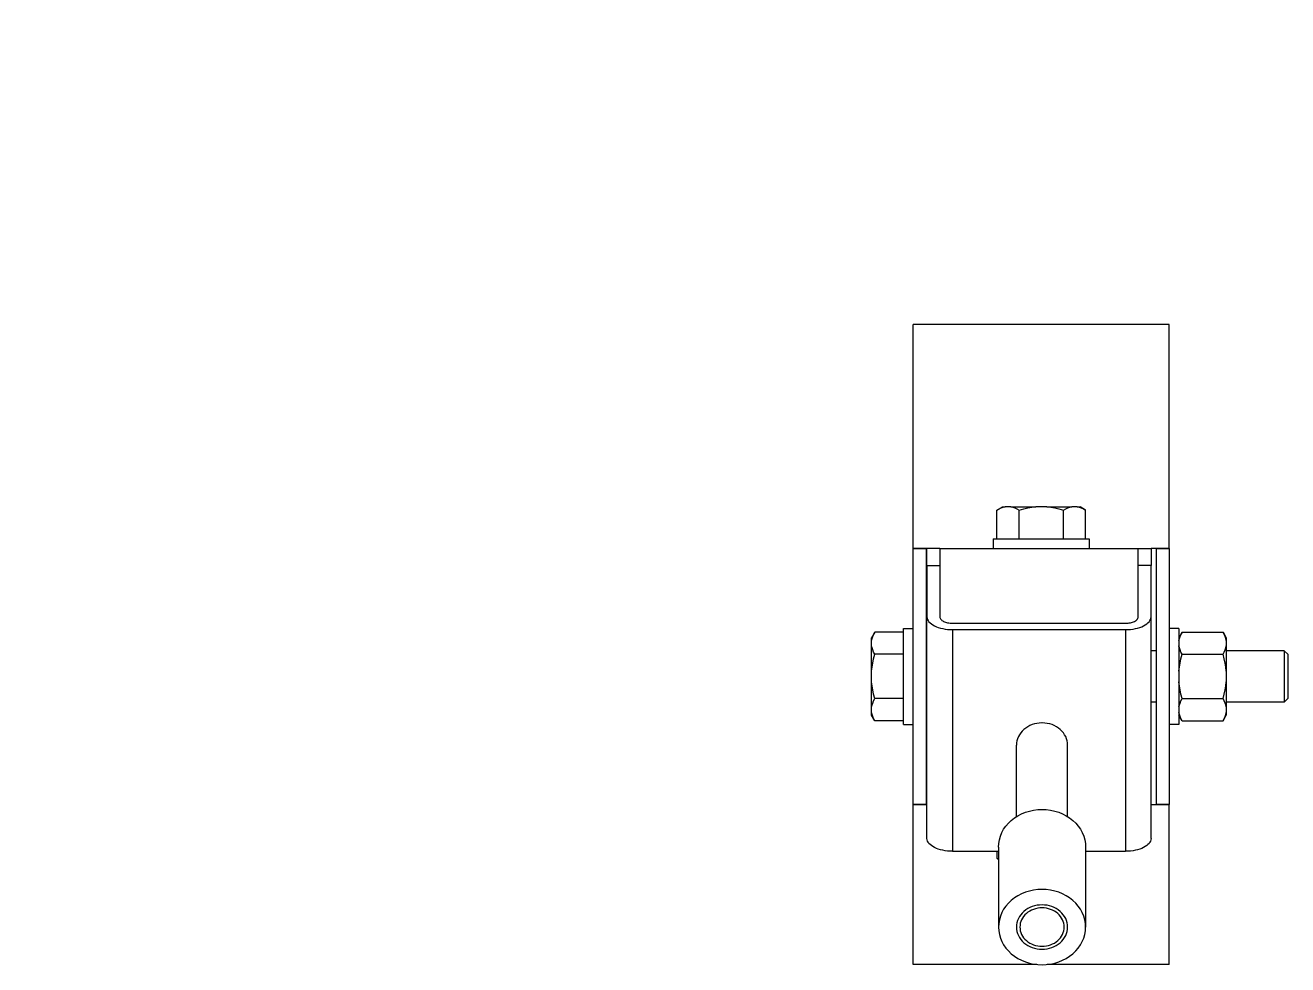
# Model space of a CAD drawing. Extents: x 0 to 1237, y -115 to 533.
# Drawn here: x 394.4 to 788.9, y -115.4 to 178.2 of the extents above; entities that cross this region are included whole.
import ezdxf

# ---------------------------------------------------------------- set-up
doc = ezdxf.new("R2010")
doc.units = 0
doc.layers.get('0').update_dxf_attribs({"linetype": 'CONTINUOUS'})
doc.layers.add('DIMENSION', color=7, linetype='CONTINUOUS')
doc.styles.add('VCDSTYLE14', font='DejaVu Sans Mono')
doc.dimstyles.get("Standard").update_dxf_attribs({"dimtxt": 2.5, "dimasz": 2.5, "dimexe": 1.25, "dimexo": 0.625, "dimtad": 1, "dimcen": 2.5, "dimazin": 3, "dimtfac": 1, "dimtmove": 0, "dimatfit": 3})

# ---------------------------------------------------------------- blocks, each defined once
blk = doc.blocks.new('*D0')
at = {"layer": 'DIMENSION'}
for p, q in [((632.208625, 525.266976), (626.708625, 494.016976)), ((671.855547, 525.266976), (631.208625, 525.266976)), ((632.208625, 322.744238), (632.208625, 525.266976)), ((637.708625, 494.016976), (632.208625, 525.266976)), ((626.708625, 353.994238), (632.208625, 322.744238)), ((632.208625, 322.744238), (637.708625, 353.994238)), ((658.855547, 322.744238), (631.208625, 322.744238))]:
    blk.add_line(p, q, dxfattribs=at)
at = {"layer": 'DIMENSION', "style": 'VCDSTYLE14'}
blk.add_text('202.5', height=20, rotation=90, dxfattribs=at).set_placement((631.208625, 383.694206))

msp = doc.modelspace()

# ---------------------------------------------------------------- linework, layer by layer
at = {"color": 1}
for p, q in [((751.855547, 84.646325), (671.855547, 84.646325)), ((671.855547, 14.646325), (671.855547, 84.646325)), ((751.855547, 14.646325), (751.855547, 84.646325)), ((697.999292, 26.643897), (699.735549, 27.646325)), ((699.735549, 27.646325), (700.612602, 27.646325)), ((699.984835, 27.508372), (700.571308, 27.639472)), ((700.571308, 27.639472), (700.612602, 27.646325)), ((702.313883, 27.646325), (700.612603, 27.646325)), ((702.313882, 27.646325), (710.154256, 27.646325)), ((702.313882, 27.646325), (702.355172, 27.639472)), ((702.355172, 27.639472), (702.941565, 27.508373)), ((708.898806, 27.508371), (710.071673, 27.639471)), ((710.071673, 27.639471), (710.154256, 27.646325)), ((713.556838, 27.646325), (710.154257, 27.646325)), ((713.556838, 27.646325), (721.397213, 27.646325)), ((713.556838, 27.646325), (713.639423, 27.639471)), ((713.639423, 27.639471), (714.812287, 27.508371)), ((720.769529, 27.508373), (721.355923, 27.639472)), ((721.355923, 27.639472), (721.397213, 27.646325)), ((723.098492, 27.646325), (721.397212, 27.646325)), ((723.098493, 27.646325), (723.975546, 27.646325)), ((723.098493, 27.646325), (723.139787, 27.639472)), ((723.139787, 27.639472), (723.726259, 27.508373)), ((725.711803, 26.643897), (723.975546, 27.646325)), ((697.999141, 17.646325), (697.999141, 26.643897)), ((697.999292, 26.643897), (698.714447, 27.023145)), ((698.714447, 27.023145), (699.370547, 27.306289)), ((699.370547, 27.306289), (699.984835, 27.508372)), ((702.941565, 27.508373), (703.555909, 27.306289)), ((703.555909, 27.306289), (704.211995, 27.023146)), ((704.211995, 27.023146), (704.92742, 26.643897)), ((704.927344, 17.646325), (704.927344, 26.643897)), ((704.92742, 26.643897), (706.35799, 27.023143)), ((706.35799, 27.023143), (707.670175, 27.306287)), ((707.670175, 27.306287), (708.898806, 27.508371)), ((714.812287, 27.508371), (716.04092, 27.306287)), ((716.04092, 27.306287), (717.353105, 27.023143)), ((717.353105, 27.023143), (718.783675, 26.643897)), ((718.783675, 26.643897), (719.4991, 27.023146)), ((718.783751, 17.646325), (718.783751, 26.643897)), ((719.4991, 27.023146), (720.155186, 27.306289)), ((720.155186, 27.306289), (720.769529, 27.508373)), ((723.726259, 27.508373), (724.340548, 27.306289)), ((724.340548, 27.306289), (724.996648, 27.023145)), ((724.996648, 27.023145), (725.711803, 26.643897)), ((725.711954, 17.646325), (725.711954, 26.643897)), ((696.855547, 17.646325), (696.855547, 14.646325)), ((696.855547, 17.646325), (696.855547, 14.646325)), ((696.855547, 17.646325), (726.855547, 17.646325)), ((726.855547, 17.646325), (726.855547, 14.646325)), ((726.855547, 17.646325), (726.855547, 14.646325)), ((675.855547, 14.646325), (671.855547, 14.646325)), ((671.855547, -25.353675), (671.855547, 14.646325)), ((671.855547, 14.646325), (675.855547, 14.646325)), ((676.150215, 14.646325), (675.855547, 14.646325)), ((675.855547, 14.646325), (675.855547, -25.353675)), ((680.150215, 14.646325), (676.150215, 14.646325)), ((676.150215, 9.287341), (676.150215, 14.646325)), ((680.150215, 14.646325), (680.150215, 9.287341)), ((680.150215, 14.646325), (742.150215, 14.646325)), ((742.150215, 14.646325), (746.150215, 14.646325)), ((742.150215, 9.287341), (742.150215, 14.646325)), ((746.150215, 14.646325), (746.150215, 9.287341)), ((747.855547, 14.646325), (746.150215, 14.646325)), ((747.855547, 14.646325), (751.855547, 14.646325)), ((747.855547, -25.353675), (747.855547, 14.646325)), ((751.855547, 14.646325), (747.855547, 14.646325)), ((751.855547, 14.646325), (751.855547, -25.353675)), ((676.150215, 9.287341), (676.150215, -6.712659)), ((676.150215, 9.287341), (680.150215, 9.287341)), ((680.150215, 9.287341), (680.150215, -6.712659)), ((742.150215, -6.712659), (742.150215, 9.287341)), ((746.150215, 9.287341), (742.150215, 9.287341)), ((746.150215, -6.712659), (746.150215, 9.287341)), ((676.150215, -6.712659), (676.15059, -6.751416)), ((676.15059, -76.033448), (676.15059, -6.751416)), ((676.15059, -6.751416), (676.195667, -7.138442)), ((676.195667, -7.138442), (676.315507, -7.52157)), ((676.315507, -7.52157), (676.508914, -7.896987)), ((680.150215, -6.712659), (680.150403, -6.732044)), ((680.150403, -6.732044), (680.172952, -6.925602)), ((680.172952, -6.925602), (680.232837, -7.117058)), ((680.232837, -7.117058), (680.329567, -7.304827)), ((680.329567, -7.304827), (680.462202, -7.487024)), ((680.462202, -7.487024), (680.629392, -7.661844)), ((680.629392, -7.661844), (680.829762, -7.827849)), ((680.829762, -7.827849), (681.06119, -7.983282)), ((741.23924, -7.983282), (741.470667, -7.827849)), ((741.470667, -7.827849), (741.671038, -7.661844)), ((741.671038, -7.661844), (741.838228, -7.487024)), ((741.838228, -7.487024), (741.970863, -7.304827)), ((741.970863, -7.304827), (742.067592, -7.117058)), ((742.067592, -7.117058), (742.127478, -6.925602)), ((742.127478, -6.925602), (742.150027, -6.732044)), ((742.150027, -6.732044), (742.150215, -6.712659)), ((745.791515, -7.896987), (745.984923, -7.52157)), ((745.984923, -7.52157), (746.104763, -7.138442)), ((746.104763, -7.138442), (746.149839, -6.751416)), ((746.149839, -6.751416), (746.150215, -6.712659)), ((746.149839, -76.033448), (746.149839, -6.751416)), ((659.857975, -11.49742), (658.855547, -13.233677)), ((659.478727, -12.212575), (659.857975, -11.49742)), ((668.855547, -11.497269), (659.857975, -11.497269)), ((668.855547, -10.353675), (671.855547, -10.353675)), ((668.855547, -10.353675), (671.855547, -10.353675)), ((668.855547, -40.353675), (668.855547, -10.353675)), ((676.508914, -7.896987), (676.774097, -8.261279)), ((676.774097, -8.261279), (677.108568, -8.611028)), ((677.108568, -8.611028), (677.509313, -8.943042)), ((677.509313, -8.943042), (677.972322, -9.254)), ((677.972322, -9.254), (678.493361, -9.541086)), ((678.493361, -9.541086), (679.067534, -9.801606)), ((679.067534, -9.801606), (679.689449, -10.03311)), ((679.689449, -10.03311), (680.353477, -10.233482)), ((680.353477, -10.233482), (681.052976, -10.400718)), ((681.052976, -10.400718), (681.78156, -10.53331)), ((681.06119, -7.983282), (681.321788, -8.126873)), ((681.321788, -8.126873), (681.60897, -8.257172)), ((681.60897, -8.257172), (681.919835, -8.372886)), ((681.78156, -10.53331), (682.532393, -10.630013)), ((681.919835, -8.372886), (682.251846, -8.473071)), ((682.251846, -8.473071), (682.601486, -8.556666)), ((682.532393, -10.630013), (683.298649, -10.689933)), ((682.601486, -8.556666), (682.96588, -8.622983)), ((682.96588, -8.622983), (683.341417, -8.671348)), ((683.298649, -10.689933), (684.072701, -10.712472)), ((683.341417, -8.671348), (683.724329, -8.701291)), ((683.724329, -8.701291), (684.111446, -8.712565)), ((684.072701, -10.712472), (684.150215, -10.712659)), ((684.111446, -8.712565), (684.150215, -8.712659)), ((684.150215, -8.712659), (738.150215, -8.712659)), ((684.150215, -10.712659), (684.150215, -79.994692)), ((684.150215, -10.712659), (738.150215, -10.712659)), ((738.150215, -8.712659), (738.188984, -8.712565)), ((738.150215, -10.712659), (738.227728, -10.712472)), ((738.150215, -10.712659), (738.150215, -79.994692)), ((738.188984, -8.712565), (738.576101, -8.701291)), ((738.227728, -10.712472), (739.001781, -10.689933)), ((738.576101, -8.701291), (738.959012, -8.671348)), ((738.959012, -8.671348), (739.33455, -8.622983)), ((739.001781, -10.689933), (739.768037, -10.630013)), ((739.33455, -8.622983), (739.698944, -8.556666)), ((739.698944, -8.556666), (740.048584, -8.473071)), ((739.768037, -10.630013), (740.51887, -10.53331)), ((740.048584, -8.473071), (740.380595, -8.372886)), ((740.380595, -8.372886), (740.69146, -8.257172)), ((740.51887, -10.53331), (741.247453, -10.400718)), ((740.69146, -8.257172), (740.978642, -8.126873)), ((740.978642, -8.126873), (741.23924, -7.983282)), ((741.247453, -10.400718), (741.946952, -10.233482)), ((741.946952, -10.233482), (742.61098, -10.03311)), ((742.61098, -10.03311), (743.232896, -9.801606)), ((743.232896, -9.801606), (743.807069, -9.541086)), ((743.807069, -9.541086), (744.328107, -9.254)), ((744.328107, -9.254), (744.791116, -8.943042)), ((744.791116, -8.943042), (745.191861, -8.611028)), ((745.191861, -8.611028), (745.526333, -8.261279)), ((745.526333, -8.261279), (745.791515, -7.896987)), ((754.855547, -10.353675), (751.855547, -10.353675)), ((754.855547, -10.353675), (751.855547, -10.353675)), ((754.855547, -10.353675), (754.855547, -40.353675)), ((755.857975, -11.497269), (754.855547, -13.233675)), ((755.478728, -12.212592), (755.857975, -11.497269)), ((755.857975, -11.497269), (768.65312, -11.497269)), ((768.65312, -11.497269), (769.655547, -13.233675)), ((769.032367, -12.212592), (768.65312, -11.497269)), ((658.855547, -14.11073), (658.855547, -13.233677)), ((658.855547, -14.11073), (658.8624, -14.069436)), ((658.855547, -15.812011), (658.855547, -14.110731)), ((658.8624, -14.069436), (658.993499, -13.482964)), ((658.993499, -13.482964), (659.195583, -12.868675)), ((659.195583, -12.868675), (659.478727, -12.212575)), ((754.855547, -14.110726), (754.862401, -14.069443)), ((754.862401, -14.069443), (754.9935, -13.482992)), ((754.9935, -13.482992), (755.195584, -12.868685)), ((755.195584, -12.868685), (755.478728, -12.212592)), ((769.315511, -12.868685), (769.032367, -12.212592)), ((769.517595, -13.482992), (769.315511, -12.868685)), ((769.648694, -14.069443), (769.517595, -13.482992)), ((769.655547, -14.110726), (769.648694, -14.069443)), ((769.655547, -13.233675), (769.655547, -14.110725)), ((769.655547, -14.110726), (769.655547, -15.812015)), ((658.8624, -15.8533), (658.855547, -15.81201)), ((658.855547, -23.652385), (658.855547, -15.81201)), ((658.993499, -16.439694), (658.8624, -15.8533)), ((659.195583, -17.054037), (658.993499, -16.439694)), ((659.478726, -17.710123), (659.195583, -17.054037)), ((659.857975, -18.425548), (659.478726, -17.710123)), ((659.478729, -19.856118), (659.857975, -18.425548)), ((668.855547, -18.425472), (659.857975, -18.425472)), ((676.15059, -17.353675), (675.855547, -17.353675)), ((747.855547, -17.353675), (746.149839, -17.353675)), ((754.862401, -15.853297), (754.855547, -15.812015)), ((754.9935, -16.43975), (754.862401, -15.853297)), ((755.195584, -17.054056), (754.9935, -16.43975)), ((755.478728, -17.710149), (755.195584, -17.054056)), ((755.857975, -18.425472), (755.478728, -17.710149)), ((755.478728, -19.856117), (755.857975, -18.425472)), ((755.857975, -18.425472), (768.65312, -18.425472)), ((768.65312, -18.425472), (769.032367, -17.710149)), ((769.032367, -19.856117), (768.65312, -18.425472)), ((769.032367, -17.710149), (769.315511, -17.054056)), ((769.315511, -17.054056), (769.517594, -16.43975)), ((769.517594, -16.43975), (769.648694, -15.853297)), ((769.648694, -15.853297), (769.655547, -15.812015)), ((769.655547, -15.812015), (769.655547, -23.652384)), ((787.773147, -17.353675), (769.655547, -17.353675)), ((787.773147, -17.353675), (788.855547, -18.436075)), ((787.773147, -17.353675), (787.773147, -25.353675)), ((788.855547, -18.436075), (788.855547, -25.353675)), ((788.855547, -18.436075), (788.855547, -25.353675)), ((658.855547, -23.652385), (658.862401, -23.5698)), ((658.855547, -27.054966), (658.855547, -23.652385)), ((658.862401, -23.5698), (658.993501, -22.396936)), ((658.993501, -22.396936), (659.195585, -21.168303)), ((659.195585, -21.168303), (659.478729, -19.856118)), ((754.855547, -23.652385), (754.862401, -23.569819)), ((754.862401, -23.569819), (754.9935, -22.396917)), ((754.9935, -22.396917), (755.195584, -21.168303)), ((755.195584, -21.168303), (755.478728, -19.856117)), ((769.315511, -21.168303), (769.032367, -19.856117)), ((769.517594, -22.396917), (769.315511, -21.168303)), ((769.648694, -23.569819), (769.517594, -22.396917)), ((769.655547, -23.652385), (769.648694, -23.569819)), ((769.655547, -23.652385), (769.655547, -27.054966)), ((658.855547, -34.895341), (658.855547, -27.054966)), ((658.862401, -27.13755), (658.855547, -27.054966)), ((658.993501, -28.310417), (658.862401, -27.13755)), ((671.855547, -65.353675), (671.855547, -25.353675)), ((675.855547, -25.353675), (675.855547, -65.353675)), ((747.855547, -65.353675), (747.855547, -25.353675)), ((751.855547, -25.353675), (751.855547, -65.353675)), ((754.862401, -27.137531), (754.855547, -27.054966)), ((754.993501, -28.310435), (754.862401, -27.137531)), ((769.517594, -28.310435), (769.648694, -27.137531)), ((769.648694, -27.137531), (769.655547, -27.054966)), ((769.655547, -27.054966), (769.655547, -34.895336)), ((787.773147, -25.353675), (787.773147, -33.353675)), ((788.855547, -25.353675), (788.855547, -32.271275)), ((788.855547, -25.353675), (788.855547, -32.271275)), ((659.195585, -29.539048), (658.993501, -28.310417)), ((659.478729, -30.851233), (659.195585, -29.539048)), ((659.857975, -32.281803), (659.478729, -30.851233)), ((755.195584, -29.539048), (754.993501, -28.310435)), ((755.478728, -30.851234), (755.195584, -29.539048)), ((755.857975, -32.281879), (755.478728, -30.851234)), ((768.65312, -32.281879), (769.032367, -30.851234)), ((769.032367, -30.851234), (769.315511, -29.539048)), ((769.315511, -29.539048), (769.517594, -28.310435)), ((658.855547, -34.895341), (658.8624, -34.85405)), ((658.855547, -36.59662), (658.855547, -34.89534)), ((658.8624, -34.85405), (658.993499, -34.267657)), ((658.993499, -34.267657), (659.195583, -33.653314)), ((659.195583, -33.653314), (659.478726, -32.997228)), ((659.478726, -32.997228), (659.857975, -32.281803)), ((668.855547, -32.281879), (659.857975, -32.281879)), ((676.15059, -33.353675), (675.855547, -33.353675)), ((747.855547, -33.353675), (746.149839, -33.353675)), ((754.855547, -34.895336), (754.862401, -34.854053)), ((754.862401, -34.854053), (754.9935, -34.267602)), ((754.9935, -34.267602), (755.195584, -33.653295)), ((755.195584, -33.653295), (755.478728, -32.997202)), ((755.478728, -32.997202), (755.857975, -32.281879)), ((755.857975, -32.281879), (768.65312, -32.281879)), ((769.032367, -32.997202), (768.65312, -32.281879)), ((769.315511, -33.653295), (769.032367, -32.997202)), ((769.517595, -34.267602), (769.315511, -33.653295)), ((769.648694, -34.854053), (769.517595, -34.267602)), ((769.655547, -34.895336), (769.648694, -34.854053)), ((787.773147, -33.353675), (769.655547, -33.353675)), ((769.655547, -34.895336), (769.655547, -36.596625)), ((787.773147, -33.353675), (788.855547, -32.271275)), ((658.855547, -37.473674), (658.855547, -36.596621)), ((658.8624, -36.637915), (658.855547, -36.596621)), ((659.857975, -39.209931), (658.855547, -37.473674)), ((658.9935, -37.224387), (658.8624, -36.637915)), ((659.195583, -37.838676), (658.9935, -37.224387)), ((659.478727, -38.494776), (659.195583, -37.838676)), ((659.857975, -39.209931), (659.478727, -38.494776)), ((668.855547, -39.210082), (659.857975, -39.210082)), ((754.862401, -36.637907), (754.855547, -36.596625)), ((755.857975, -39.210082), (754.855547, -37.473675)), ((754.9935, -37.224359), (754.862401, -36.637907)), ((755.195584, -37.838666), (754.9935, -37.224359)), ((755.478728, -38.494759), (755.195584, -37.838666)), ((755.857975, -39.210082), (755.478728, -38.494759)), ((755.857975, -39.210082), (768.65312, -39.210082)), ((768.65312, -39.210082), (769.655547, -37.473675)), ((768.65312, -39.210082), (769.032367, -38.494759)), ((769.032367, -38.494759), (769.315511, -37.838666)), ((769.315511, -37.838666), (769.517594, -37.224359)), ((769.517594, -37.224359), (769.648694, -36.637907)), ((769.648694, -36.637907), (769.655547, -36.596625)), ((769.655547, -36.596626), (769.655547, -37.473675)), ((668.855547, -40.353675), (671.855547, -40.353675)), ((668.855547, -40.353675), (671.855547, -40.353675)), ((705.423102, -42.965374), (705.024449, -43.546179)), ((705.885019, -42.421108), (705.423102, -42.965374)), ((706.406086, -41.918234), (705.885019, -42.421108)), ((706.981058, -41.461826), (706.406086, -41.918234)), ((707.604797, -41.055962), (706.981058, -41.461826)), ((708.27103, -40.704737), (707.604797, -41.055962)), ((708.973577, -40.411379), (708.27103, -40.704737)), ((709.705776, -40.178669), (708.973577, -40.411379)), ((710.460665, -40.008824), (709.705776, -40.178669)), ((711.231068, -39.903465), (710.460665, -40.008824)), ((712.009657, -39.863593), (711.231068, -39.903465)), ((712.091906, -39.863227), (712.009657, -39.863593)), ((712.174157, -39.863593), (712.091907, -39.863227)), ((712.952746, -39.903465), (712.174157, -39.863593)), ((713.723148, -40.008824), (712.952746, -39.903465)), ((714.478037, -40.178669), (713.723148, -40.008824)), ((715.210236, -40.411379), (714.478037, -40.178669)), ((715.912784, -40.704737), (715.210236, -40.411379)), ((716.579016, -41.055962), (715.912784, -40.704737)), ((717.202756, -41.461826), (716.579016, -41.055962)), ((717.777727, -41.918234), (717.202756, -41.461826)), ((718.298795, -42.421108), (717.777727, -41.918234)), ((718.760711, -42.965374), (718.298795, -42.421108)), ((719.159365, -43.546179), (718.760711, -42.965374)), ((754.855547, -40.353675), (751.855547, -40.353675)), ((754.855547, -40.353675), (751.855547, -40.353675)), ((704.12993, -46.118484), (704.091907, -46.793349)), ((704.091907, -69.16116), (704.091907, -46.793349)), ((704.243638, -45.45003), (704.12993, -46.118484)), ((704.431953, -44.794339), (704.243638, -45.45003)), ((704.692995, -44.157836), (704.431953, -44.794339)), ((705.024449, -43.546179), (704.692995, -44.157836)), ((719.490818, -44.157836), (719.159365, -43.546179)), ((719.751861, -44.794339), (719.490818, -44.157836)), ((719.940176, -45.45003), (719.751861, -44.794339)), ((720.053884, -46.118484), (719.940176, -45.45003)), ((720.091907, -46.793349), (720.053884, -46.118484)), ((720.091907, -69.16116), (720.091907, -46.793349)), ((675.855547, -65.353675), (671.855547, -65.353675)), ((671.855547, -65.353675), (675.855547, -65.353675)), ((671.855547, -115.353675), (671.855547, -65.353675)), ((675.855547, -65.353675), (676.15059, -65.353675)), ((709.438678, -67.117195), (710.758874, -66.947599)), ((710.758874, -66.947599), (712.091907, -66.890885)), ((712.091907, -66.890885), (713.42494, -66.947599)), ((713.42494, -66.947599), (714.745135, -67.117195)), ((746.149839, -65.353675), (747.855547, -65.353675)), ((747.855547, -65.353675), (751.855547, -65.353675)), ((751.855547, -65.353675), (747.855547, -65.353675)), ((751.855547, -115.353675), (751.855547, -65.353675)), ((701.578965, -71.196981), (702.475255, -70.340565)), ((702.475255, -70.340565), (703.464158, -69.564355)), ((703.464158, -69.564355), (704.536152, -68.875827)), ((704.536152, -68.875827), (705.680911, -68.28161)), ((705.680911, -68.28161), (706.887412, -67.787428)), ((706.887412, -67.787428), (708.144035, -67.398039)), ((708.144035, -67.398039), (709.438678, -67.117195)), ((714.745135, -67.117195), (716.039778, -67.398039)), ((716.039778, -67.398039), (717.296401, -67.787428)), ((717.296401, -67.787428), (718.502902, -68.28161)), ((718.502902, -68.28161), (719.647662, -68.875827)), ((719.647662, -68.875827), (720.719655, -69.564355)), ((720.719655, -69.564355), (721.708559, -70.340565)), ((721.708559, -70.340565), (722.604849, -71.196981)), ((699.077518, -75.249873), (699.527145, -74.161606)), ((699.527145, -74.161606), (700.097778, -73.116745)), ((700.097778, -73.116745), (700.78392, -72.125354)), ((700.78392, -72.125354), (701.578965, -71.196981)), ((722.604849, -71.196981), (723.399893, -72.125354)), ((723.399893, -72.125354), (724.086036, -73.116745)), ((724.086036, -73.116745), (724.656668, -74.161606)), ((724.656668, -74.161606), (725.106295, -75.249873)), ((676.195667, -76.420475), (676.15059, -76.033448)), ((676.315507, -76.803603), (676.195667, -76.420475)), ((676.508914, -77.179019), (676.315507, -76.803603)), ((676.774097, -77.543311), (676.508914, -77.179019)), ((677.108568, -77.893061), (676.774097, -77.543311)), ((677.509313, -78.225074), (677.108568, -77.893061)), ((677.972322, -78.536032), (677.509313, -78.225074)), ((678.493361, -78.823119), (677.972322, -78.536032)), ((679.067534, -79.083638), (678.493361, -78.823119)), ((698.491907, -78.66883), (698.557394, -77.51439)), ((698.491907, -78.66883), (698.491907, -103.66883)), ((698.557394, -77.51439), (698.753227, -76.371067)), ((698.753227, -76.371067), (699.077518, -75.249873)), ((725.106295, -75.249873), (725.430587, -76.371067)), ((725.430587, -76.371067), (725.626419, -77.51439)), ((725.626419, -77.51439), (725.691907, -78.66883)), ((725.691907, -78.66883), (725.691907, -103.66883)), ((743.807069, -78.823119), (743.232896, -79.083638)), ((744.328107, -78.536032), (743.807069, -78.823119)), ((744.791116, -78.225074), (744.328107, -78.536032)), ((745.191861, -77.893061), (744.791116, -78.225074)), ((745.526333, -77.543311), (745.191861, -77.893061)), ((745.791515, -77.179019), (745.526333, -77.543311)), ((745.984923, -76.803603), (745.791515, -77.179019)), ((746.104763, -76.420475), (745.984923, -76.803603)), ((746.149839, -76.033448), (746.104763, -76.420475)), ((679.689449, -79.315142), (679.067534, -79.083638)), ((680.353477, -79.515515), (679.689449, -79.315142)), ((681.052976, -79.682751), (680.353477, -79.515515)), ((681.78156, -79.815342), (681.052976, -79.682751)), ((682.532393, -79.912046), (681.78156, -79.815342)), ((683.298649, -79.971966), (682.532393, -79.912046)), ((684.072701, -79.994504), (683.298649, -79.971966)), ((684.150215, -79.994692), (684.072701, -79.994504)), ((684.150215, -79.994692), (698.491907, -79.994692)), ((697.999141, -79.994692), (697.999141, -82.151248)), ((697.999141, -82.151248), (698.491907, -82.435722)), ((697.999141, -82.151248), (698.491907, -82.412501)), ((725.691907, -79.994692), (738.150215, -79.994692)), ((725.711954, -82.151248), (725.691907, -82.162821)), ((725.691907, -82.161877), (725.711954, -82.151248)), ((725.711954, -79.994692), (725.711954, -82.151248)), ((738.227728, -79.994504), (738.150215, -79.994692)), ((739.001781, -79.971966), (738.227728, -79.994504)), ((739.768037, -79.912046), (739.001781, -79.971966)), ((740.51887, -79.815342), (739.768037, -79.912046)), ((741.247453, -79.682751), (740.51887, -79.815342)), ((741.946952, -79.515515), (741.247453, -79.682751)), ((742.61098, -79.315142), (741.946952, -79.515515)), ((743.232896, -79.083638), (742.61098, -79.315142)), ((703.464158, -94.564355), (702.475255, -95.340565)), ((704.536152, -93.875827), (703.464158, -94.564355)), ((705.680911, -93.28161), (704.536152, -93.875827)), ((706.887412, -92.787428), (705.680911, -93.28161)), ((708.144035, -92.398039), (706.887412, -92.787428)), ((709.438678, -92.117195), (708.144035, -92.398039)), ((710.758874, -91.947599), (709.438678, -92.117195)), ((712.091907, -91.890885), (710.758874, -91.947599)), ((713.42494, -91.947599), (712.091907, -91.890885)), ((714.745135, -92.117195), (713.42494, -91.947599)), ((716.039778, -92.398039), (714.745135, -92.117195)), ((717.296401, -92.787428), (716.039778, -92.398039)), ((718.502902, -93.28161), (717.296401, -92.787428)), ((719.647662, -93.875827), (718.502902, -93.28161)), ((720.719655, -94.564355), (719.647662, -93.875827)), ((721.708559, -95.340565), (720.719655, -94.564355)), ((700.097778, -98.116745), (699.527145, -99.161606)), ((700.78392, -97.125354), (700.097778, -98.116745)), ((701.578965, -96.196981), (700.78392, -97.125354)), ((702.475255, -95.340565), (701.578965, -96.196981)), ((707.01676, -98.313257), (706.435053, -98.769851)), ((707.647345, -97.90824), (707.01676, -98.313257)), ((708.320733, -97.558701), (707.647345, -97.90824)), ((708.830973, -98.385401), (708.248694, -98.687648)), ((709.030439, -97.268005), (708.320733, -97.558701)), ((709.444656, -98.134037), (708.830973, -98.385401)), ((709.769629, -97.038953), (709.030439, -97.268005)), ((710.083833, -97.935976), (709.444656, -98.134037)), ((710.531184, -96.873751), (709.769629, -97.038953)), ((710.74235, -97.793125), (710.083833, -97.935976)), ((711.30777, -96.773988), (710.531184, -96.873751)), ((711.413863, -97.70686), (710.74235, -97.793125)), ((712.091907, -96.740627), (711.30777, -96.773988)), ((712.091907, -97.678013), (711.413863, -97.70686)), ((712.876044, -96.773988), (712.091907, -96.740627)), ((712.76995, -97.70686), (712.091907, -97.678013)), ((713.441464, -97.793125), (712.76995, -97.70686)), ((713.652629, -96.873751), (712.876044, -96.773988)), ((714.09998, -97.935976), (713.441464, -97.793125)), ((714.414184, -97.038953), (713.652629, -96.873751)), ((714.739158, -98.134037), (714.09998, -97.935976)), ((715.153374, -97.268005), (714.414184, -97.038953)), ((715.352841, -98.385401), (714.739158, -98.134037)), ((715.863081, -97.558701), (715.153374, -97.268005)), ((715.935119, -98.687648), (715.352841, -98.385401)), ((716.536469, -97.90824), (715.863081, -97.558701)), ((717.167053, -98.313257), (716.536469, -97.90824)), ((717.748761, -98.769851), (717.167053, -98.313257)), ((722.604849, -96.196981), (721.708559, -95.340565)), ((723.399893, -97.125354), (722.604849, -96.196981)), ((724.086036, -98.116745), (723.399893, -97.125354)), ((724.656668, -99.161606), (724.086036, -98.116745)), ((698.557394, -102.51439), (698.491907, -103.66883)), ((698.753227, -101.371067), (698.557394, -102.51439)), ((699.077518, -100.249873), (698.753227, -101.371067)), ((699.527145, -99.161606), (699.077518, -100.249873)), ((704.245625, -102.317205), (704.130429, -102.989748)), ((704.436384, -101.657679), (704.245625, -102.317205)), ((704.70087, -101.017522), (704.436384, -101.657679)), ((705.036537, -100.402898), (704.70087, -101.017522)), ((705.44015, -99.819727), (705.036537, -100.402898)), ((705.307226, -102.50008), (705.207617, -103.081628)), ((705.472176, -101.929788), (705.307226, -102.50008)), ((705.907823, -99.273625), (705.44015, -99.819727)), ((705.700878, -101.376244), (705.472176, -101.929788)), ((705.991128, -100.844779), (705.700878, -101.376244)), ((706.435053, -98.769851), (705.907823, -99.273625)), ((706.340133, -100.340511), (705.991128, -100.844779)), ((706.74453, -99.868296), (706.340133, -100.340511)), ((707.200425, -99.432683), (706.74453, -99.868296)), ((707.703428, -99.037866), (707.200425, -99.432683)), ((708.248694, -98.687648), (707.703428, -99.037866)), ((716.480386, -99.037866), (715.935119, -98.687648)), ((716.983389, -99.432683), (716.480386, -99.037866)), ((717.439284, -99.868296), (716.983389, -99.432683)), ((717.843681, -100.340511), (717.439284, -99.868296)), ((718.27599, -99.273625), (717.748761, -98.769851)), ((718.192685, -100.844779), (717.843681, -100.340511)), ((718.482936, -101.376244), (718.192685, -100.844779)), ((718.743664, -99.819727), (718.27599, -99.273625)), ((718.711637, -101.929788), (718.482936, -101.376244)), ((718.876587, -102.50008), (718.711637, -101.929788)), ((719.147277, -100.402898), (718.743664, -99.819727)), ((718.976197, -103.081628), (718.876587, -102.50008)), ((719.482943, -101.017522), (719.147277, -100.402898)), ((719.747429, -101.657679), (719.482943, -101.017522)), ((719.938189, -102.317205), (719.747429, -101.657679)), ((720.053385, -102.989748), (719.938189, -102.317205)), ((725.106295, -100.249873), (724.656668, -99.161606)), ((725.430587, -101.371067), (725.106295, -100.249873)), ((725.626419, -102.51439), (725.430587, -101.371067)), ((725.691907, -103.66883), (725.626419, -102.51439)), ((698.491907, -103.66883), (698.557394, -104.823271)), ((698.557394, -104.823271), (698.753227, -105.966593)), ((698.753227, -105.966593), (699.077518, -107.087787)), ((704.130429, -102.989748), (704.091907, -103.66883)), ((704.091907, -103.66883), (704.130429, -104.347913)), ((704.130429, -104.347913), (704.245625, -105.020456)), ((704.245625, -105.020456), (704.436384, -105.679982)), ((704.436384, -105.679982), (704.70087, -106.320139)), ((704.70087, -106.320139), (705.036537, -106.934763)), ((705.207617, -103.081628), (705.174307, -103.66883)), ((705.174307, -103.66883), (705.207617, -104.256033)), ((705.207617, -104.256033), (705.307226, -104.837581)), ((705.307226, -104.837581), (705.472176, -105.407873)), ((705.472176, -105.407873), (705.700878, -105.961417)), ((705.700878, -105.961417), (705.991128, -106.492882)), ((705.991128, -106.492882), (706.340133, -106.99715)), ((717.843681, -106.99715), (718.192685, -106.492882)), ((718.192685, -106.492882), (718.482936, -105.961417)), ((718.482936, -105.961417), (718.711637, -105.407873)), ((718.711637, -105.407873), (718.876587, -104.837581)), ((718.876587, -104.837581), (718.976197, -104.256033)), ((719.009507, -103.66883), (718.976197, -103.081628)), ((718.976197, -104.256033), (719.009507, -103.66883)), ((719.147277, -106.934763), (719.482943, -106.320139)), ((719.482943, -106.320139), (719.747429, -105.679982)), ((719.747429, -105.679982), (719.938189, -105.020456)), ((719.938189, -105.020456), (720.053385, -104.347913)), ((720.091907, -103.66883), (720.053385, -102.989748)), ((720.053385, -104.347913), (720.091907, -103.66883)), ((725.106295, -107.087787), (725.430587, -105.966593)), ((725.430587, -105.966593), (725.626419, -104.823271)), ((725.626419, -104.823271), (725.691907, -103.66883)), ((699.077518, -107.087787), (699.527145, -108.176055)), ((699.527145, -108.176055), (700.097778, -109.220915)), ((700.097778, -109.220915), (700.78392, -110.212306)), ((700.78392, -110.212306), (701.578965, -111.14068)), ((705.036537, -106.934763), (705.44015, -107.517934)), ((705.44015, -107.517934), (705.907823, -108.064036)), ((705.907823, -108.064036), (706.435053, -108.56781)), ((706.340133, -106.99715), (706.74453, -107.469365)), ((706.435053, -108.56781), (707.01676, -109.024404)), ((706.74453, -107.469365), (707.200425, -107.904978)), ((707.01676, -109.024404), (707.647345, -109.429421)), ((707.200425, -107.904978), (707.703428, -108.299795)), ((707.647345, -109.429421), (708.320733, -109.77896)), ((707.703428, -108.299795), (708.248694, -108.650013)), ((708.248694, -108.650013), (708.830973, -108.95226)), ((708.320733, -109.77896), (709.030439, -110.069655)), ((708.830973, -108.95226), (709.444656, -109.203624)), ((709.030439, -110.069655), (709.769629, -110.298707)), ((709.444656, -109.203624), (710.083833, -109.401685)), ((709.769629, -110.298707), (710.531184, -110.46391)), ((710.083833, -109.401685), (710.74235, -109.544536)), ((710.74235, -109.544536), (711.413863, -109.6308)), ((711.413863, -109.6308), (712.091907, -109.659648)), ((712.091907, -109.659648), (712.76995, -109.6308)), ((712.76995, -109.6308), (713.441464, -109.544536)), ((713.441464, -109.544536), (714.09998, -109.401685)), ((713.652629, -110.46391), (714.414184, -110.298707)), ((714.09998, -109.401685), (714.739158, -109.203624)), ((714.414184, -110.298707), (715.153374, -110.069655)), ((714.739158, -109.203624), (715.352841, -108.95226)), ((715.153374, -110.069655), (715.863081, -109.77896)), ((715.352841, -108.95226), (715.935119, -108.650013)), ((715.863081, -109.77896), (716.536469, -109.429421)), ((715.935119, -108.650013), (716.480386, -108.299795)), ((716.480386, -108.299795), (716.983389, -107.904978)), ((716.536469, -109.429421), (717.167053, -109.024404)), ((716.983389, -107.904978), (717.439284, -107.469365)), ((717.167053, -109.024404), (717.748761, -108.56781)), ((717.439284, -107.469365), (717.843681, -106.99715)), ((717.748761, -108.56781), (718.27599, -108.064036)), ((718.27599, -108.064036), (718.743664, -107.517934)), ((718.743664, -107.517934), (719.147277, -106.934763)), ((722.604849, -111.14068), (723.399893, -110.212306)), ((723.399893, -110.212306), (724.086036, -109.220915)), ((724.086036, -109.220915), (724.656668, -108.176055)), ((724.656668, -108.176055), (725.106295, -107.087787)), ((701.578965, -111.14068), (702.475255, -111.997095)), ((702.475255, -111.997095), (703.464158, -112.773305)), ((703.464158, -112.773305), (704.536152, -113.461834)), ((704.536152, -113.461834), (705.680911, -114.056051)), ((705.680911, -114.056051), (706.887412, -114.550233)), ((710.531184, -110.46391), (711.30777, -110.563672)), ((711.30777, -110.563672), (712.091907, -110.597034)), ((712.091907, -110.597034), (712.876044, -110.563672)), ((712.876044, -110.563672), (713.652629, -110.46391)), ((717.296401, -114.550233), (718.502902, -114.056051)), ((718.502902, -114.056051), (719.647662, -113.461834)), ((719.647662, -113.461834), (720.719655, -112.773305)), ((720.719655, -112.773305), (721.708559, -111.997095)), ((721.708559, -111.997095), (722.604849, -111.14068)), ((710.47563, -115.353675), (671.855547, -115.353675)), ((706.887412, -114.550233), (708.144035, -114.939621)), ((708.144035, -114.939621), (709.438678, -115.220466)), ((709.438678, -115.220466), (710.758874, -115.390062)), ((710.758874, -115.390062), (712.091907, -115.446776)), ((712.091907, -115.446776), (713.42494, -115.390062)), ((713.42494, -115.390062), (714.745135, -115.220466)), ((751.855547, -115.353675), (713.708184, -115.353675)), ((714.745135, -115.220466), (716.039778, -114.939621)), ((716.039778, -114.939621), (717.296401, -114.550233))]:
    msp.add_line(p, q, dxfattribs=at)

# ---------------------------------------------------------------- dimensions: what is measured, and where the dimension line sits
at = {"layer": 'DIMENSION'}
dim = msp.add_linear_dim(base=(0, 0), p1=(0, 0), p2=(0, 0), dimstyle='Standard', dxfattribs=at)
dim.commit()
dim.dimension.update_dxf_attribs({"geometry": '*D0', "text_midpoint": (0, 0)})

doc.saveas('drawing.dxf')
